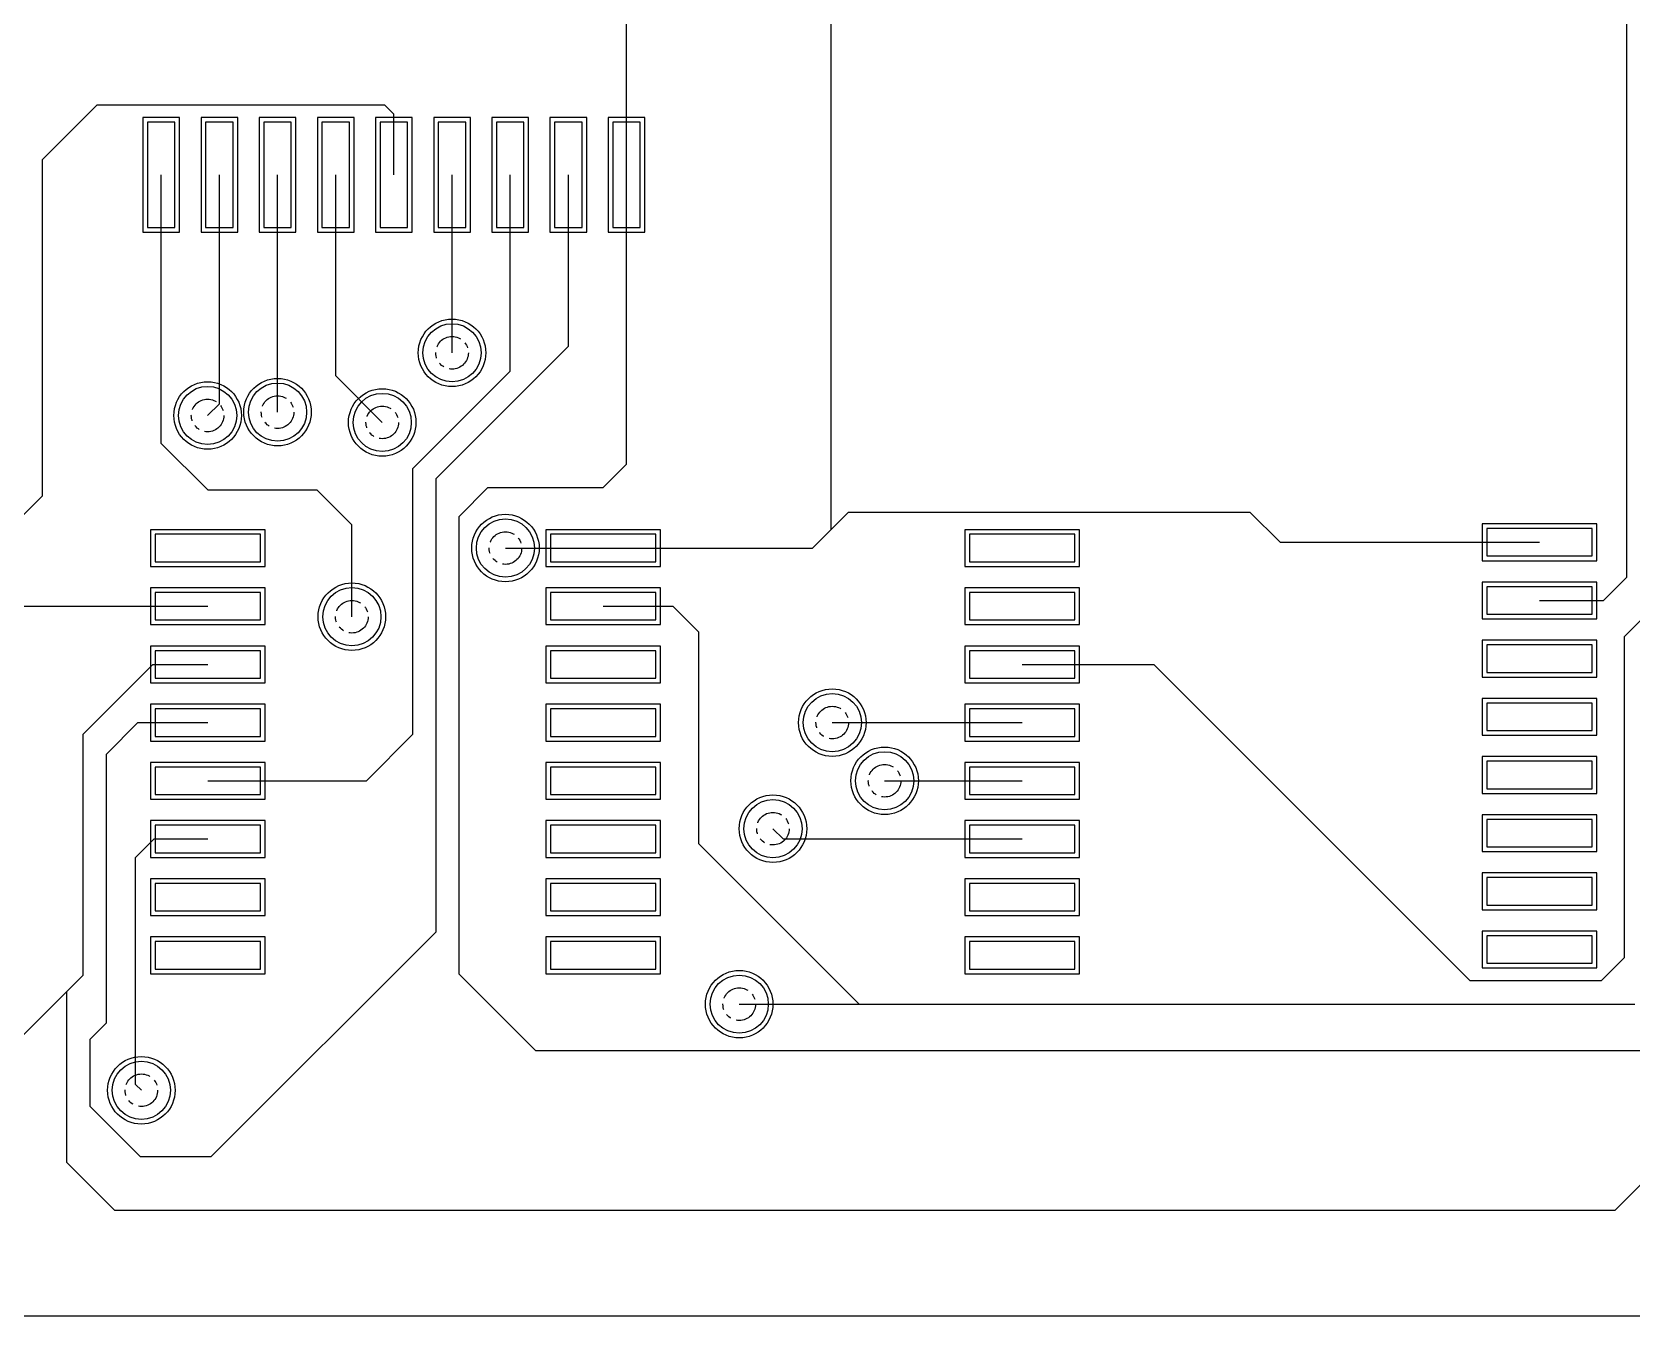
# Model space of a CAD drawing. Extents: x 208 to 628, y 649 to 1243.
# Drawn here: x 433.27 to 468.2, y 1025.07 to 1053.1 of the extents above; entities that cross this region are included whole.
import ezdxf

# ---------------------------------------------------------------- set-up
doc = ezdxf.new("R2010")
doc.units = 0
doc.header["$MEASUREMENT"] = 0
doc.linetypes.add('PHANTOM2', pattern=[1.25, 0.625, -0.125, 0.125, -0.125, 0.125, -0.125])
for name, color, linetype in [('BottomSolder', 6, 'CONTINUOUS'), ('MultiLayer', 9, 'CONTINUOUS'), ('TOPLAYER', 250, 'CONTINUOUS'), ('TopPaste', 8, 'CONTINUOUS'), ('TopSolder', 216, 'CONTINUOUS'), ('VIAHOLELAYER', 255, 'PHANTOM2')]:
    doc.layers.add(name, color=color, linetype=linetype)

msp = doc.modelspace()

# ---------------------------------------------------------------- linework, layer by layer
at = {"layer": 'BottomSolder'}
for centre in [(442.437, 1046.097), (437.1, 1044.729), (438.627, 1044.802), (440.913, 1044.577), (443.603, 1041.834), (440.25, 1040.335), (450.74, 1038.024), (451.883, 1036.754), (449.445, 1035.708), (448.708, 1031.877), (435.653, 1029.997)]:
    msp.add_circle(centre, 0.737, dxfattribs=at)
at = {"layer": 'MultiLayer'}
for centre in [(442.437, 1046.097), (437.1, 1044.729), (438.627, 1044.802), (440.913, 1044.577), (443.603, 1041.834), (440.25, 1040.335), (450.74, 1038.024), (451.883, 1036.754), (449.445, 1035.708), (448.708, 1031.877), (435.653, 1029.997)]:
    msp.add_circle(centre, 0.635, dxfattribs=at)
at = {"layer": 'TOPLAYER'}
for p, q in [((450.715, 1042.24), (450.715, 1098.958)), ((468.088, 1041.199), (468.088, 1057.074)), ((446.247, 1049.984), (446.247, 1056.591)), ((433.494, 1050.317), (434.687, 1051.511)), ((434.687, 1051.511), (440.964, 1051.511)), ((440.964, 1051.511), (441.167, 1051.308)), ((441.167, 1049.984), (441.167, 1051.308)), ((436.387, 1051.134), (435.787, 1051.134)), ((435.787, 1051.134), (435.787, 1048.834)), ((436.387, 1048.834), (436.387, 1051.134)), ((437.657, 1051.134), (437.057, 1051.134)), ((437.057, 1051.134), (437.057, 1048.834)), ((437.657, 1048.834), (437.657, 1051.134)), ((438.927, 1051.134), (438.327, 1051.134)), ((438.327, 1051.134), (438.327, 1048.834)), ((438.927, 1048.834), (438.927, 1051.134)), ((440.197, 1051.134), (439.597, 1051.134)), ((439.597, 1051.134), (439.597, 1048.834)), ((440.197, 1048.834), (440.197, 1051.134)), ((441.467, 1051.134), (440.867, 1051.134)), ((440.867, 1051.134), (440.867, 1048.834)), ((441.467, 1048.834), (441.467, 1051.134)), ((442.737, 1051.134), (442.137, 1051.134)), ((442.137, 1051.134), (442.137, 1048.834)), ((442.737, 1048.834), (442.737, 1051.134)), ((444.007, 1051.134), (443.407, 1051.134)), ((443.407, 1051.134), (443.407, 1048.834)), ((444.007, 1048.834), (444.007, 1051.134)), ((445.277, 1051.134), (444.677, 1051.134)), ((444.677, 1051.134), (444.677, 1048.834)), ((445.277, 1048.834), (445.277, 1051.134)), ((446.547, 1051.134), (445.947, 1051.134)), ((445.947, 1051.134), (445.947, 1048.834)), ((446.547, 1048.834), (446.547, 1051.134)), ((433.494, 1042.977), (433.494, 1050.317)), ((436.087, 1044.12), (436.087, 1049.984)), ((437.357, 1044.986), (437.357, 1049.984)), ((438.627, 1044.802), (438.627, 1049.984)), ((439.897, 1045.593), (439.897, 1049.984)), ((442.437, 1046.097), (442.437, 1049.984)), ((443.707, 1045.694), (443.707, 1049.984)), ((444.977, 1046.24), (444.977, 1049.984)), ((446.247, 1043.665), (446.247, 1049.984)), ((435.787, 1048.834), (436.387, 1048.834)), ((437.057, 1048.834), (437.657, 1048.834)), ((438.327, 1048.834), (438.927, 1048.834)), ((439.597, 1048.834), (440.197, 1048.834)), ((440.867, 1048.834), (441.467, 1048.834)), ((442.137, 1048.834), (442.737, 1048.834)), ((443.407, 1048.834), (444.007, 1048.834)), ((444.677, 1048.834), (445.277, 1048.834)), ((445.947, 1048.834), (446.547, 1048.834)), ((442.087, 1043.35), (444.977, 1046.24)), ((441.583, 1043.57), (443.707, 1045.694)), ((439.897, 1045.593), (440.913, 1044.577)), ((437.1, 1044.729), (437.357, 1044.986)), ((436.087, 1044.12), (437.103, 1043.104)), ((445.736, 1043.154), (446.247, 1043.665)), ((441.583, 1037.77), (441.583, 1043.57)), ((442.087, 1033.459), (442.087, 1043.35)), ((431.081, 1040.564), (433.494, 1042.977)), ((437.103, 1043.104), (439.488, 1043.104)), ((439.488, 1043.104), (440.25, 1042.342)), ((442.591, 1042.523), (443.222, 1043.154)), ((443.222, 1043.154), (445.736, 1043.154)), ((450.715, 1042.24), (451.096, 1042.621)), ((451.096, 1042.621), (459.859, 1042.621)), ((459.859, 1042.621), (460.519, 1041.961)), ((468.038, 1039.906), (470.769, 1042.638)), ((440.25, 1040.335), (440.25, 1042.342)), ((442.591, 1032.533), (442.591, 1042.523)), ((450.308, 1041.834), (450.715, 1042.24)), ((467.333, 1042.261), (465.033, 1042.261)), ((465.033, 1042.261), (465.033, 1041.661)), ((467.333, 1041.661), (467.333, 1042.261)), ((438.256, 1042.134), (435.956, 1042.134)), ((435.956, 1042.134), (435.956, 1041.534)), ((438.256, 1041.534), (438.256, 1042.134)), ((446.886, 1042.134), (444.586, 1042.134)), ((444.586, 1042.134), (444.586, 1041.534)), ((446.886, 1041.534), (446.886, 1042.134)), ((456.036, 1042.134), (453.736, 1042.134)), ((453.736, 1042.134), (453.736, 1041.534)), ((456.036, 1041.534), (456.036, 1042.134)), ((460.519, 1041.961), (466.183, 1041.961)), ((435.956, 1041.534), (438.256, 1041.534)), ((443.603, 1041.834), (445.736, 1041.834)), ((444.586, 1041.534), (446.886, 1041.534)), ((445.736, 1041.834), (450.308, 1041.834)), ((453.736, 1041.534), (456.036, 1041.534)), ((465.033, 1041.661), (467.333, 1041.661)), ((467.58, 1040.691), (468.088, 1041.199)), ((438.256, 1040.864), (435.956, 1040.864)), ((435.956, 1040.864), (435.956, 1040.264)), ((438.256, 1040.264), (438.256, 1040.864)), ((446.886, 1040.864), (444.586, 1040.864)), ((444.586, 1040.864), (444.586, 1040.264)), ((446.886, 1040.264), (446.886, 1040.864)), ((456.036, 1040.864), (453.736, 1040.864)), ((453.736, 1040.864), (453.736, 1040.264)), ((456.036, 1040.264), (456.036, 1040.864)), ((467.333, 1040.991), (465.033, 1040.991)), ((465.033, 1040.991), (465.033, 1040.391)), ((467.333, 1040.391), (467.333, 1040.991)), ((432.02, 1040.564), (437.106, 1040.564)), ((445.736, 1040.564), (447.26, 1040.564)), ((447.26, 1040.564), (447.823, 1040.001)), ((466.183, 1040.691), (467.58, 1040.691)), ((435.956, 1040.264), (438.256, 1040.264)), ((444.586, 1040.264), (446.886, 1040.264)), ((453.736, 1040.264), (456.036, 1040.264)), ((465.033, 1040.391), (467.333, 1040.391)), ((447.823, 1035.378), (447.823, 1040.001)), ((468.038, 1032.893), (468.038, 1039.906)), ((438.256, 1039.594), (435.956, 1039.594)), ((435.956, 1039.594), (435.956, 1038.994)), ((438.256, 1038.994), (438.256, 1039.594)), ((446.886, 1039.594), (444.586, 1039.594)), ((444.586, 1039.594), (444.586, 1038.994)), ((446.886, 1038.994), (446.886, 1039.594)), ((456.036, 1039.594), (453.736, 1039.594)), ((453.736, 1039.594), (453.736, 1038.994)), ((456.036, 1038.994), (456.036, 1039.594)), ((467.333, 1039.721), (465.033, 1039.721)), ((465.033, 1039.721), (465.033, 1039.121)), ((467.333, 1039.121), (467.333, 1039.721)), ((434.383, 1037.77), (435.907, 1039.294)), ((435.907, 1039.294), (437.106, 1039.294)), ((454.886, 1039.294), (457.759, 1039.294)), ((457.759, 1039.294), (464.659, 1032.393)), ((465.033, 1039.121), (467.333, 1039.121)), ((435.956, 1038.994), (438.256, 1038.994)), ((444.586, 1038.994), (446.886, 1038.994)), ((453.736, 1038.994), (456.036, 1038.994)), ((467.333, 1038.451), (465.033, 1038.451)), ((465.033, 1038.451), (465.033, 1037.851)), ((467.333, 1037.851), (467.333, 1038.451)), ((434.891, 1037.338), (435.576, 1038.024)), ((435.576, 1038.024), (437.106, 1038.024)), ((438.256, 1038.324), (435.956, 1038.324)), ((435.956, 1038.324), (435.956, 1037.724)), ((438.256, 1037.724), (438.256, 1038.324)), ((446.886, 1038.324), (444.586, 1038.324)), ((444.586, 1038.324), (444.586, 1037.724)), ((446.886, 1037.724), (446.886, 1038.324)), ((450.74, 1038.024), (454.886, 1038.024)), ((456.036, 1038.324), (453.736, 1038.324)), ((453.736, 1038.324), (453.736, 1037.724)), ((456.036, 1037.724), (456.036, 1038.324)), ((434.383, 1032.512), (434.383, 1037.77)), ((435.956, 1037.724), (438.256, 1037.724)), ((440.567, 1036.754), (441.583, 1037.77)), ((444.586, 1037.724), (446.886, 1037.724)), ((453.736, 1037.724), (456.036, 1037.724)), ((465.033, 1037.851), (467.333, 1037.851)), ((434.891, 1031.47), (434.891, 1037.338)), ((438.256, 1037.054), (435.956, 1037.054)), ((435.956, 1037.054), (435.956, 1036.454)), ((438.256, 1036.454), (438.256, 1037.054)), ((446.886, 1037.054), (444.586, 1037.054)), ((444.586, 1037.054), (444.586, 1036.454)), ((446.886, 1036.454), (446.886, 1037.054)), ((456.036, 1037.054), (453.736, 1037.054)), ((453.736, 1037.054), (453.736, 1036.454)), ((456.036, 1036.454), (456.036, 1037.054)), ((467.333, 1037.181), (465.033, 1037.181)), ((465.033, 1037.181), (465.033, 1036.581)), ((467.333, 1036.581), (467.333, 1037.181)), ((437.106, 1036.754), (440.567, 1036.754)), ((451.883, 1036.754), (454.886, 1036.754)), ((435.956, 1036.454), (438.256, 1036.454)), ((444.586, 1036.454), (446.886, 1036.454)), ((453.736, 1036.454), (456.036, 1036.454)), ((465.033, 1036.581), (467.333, 1036.581)), ((467.333, 1035.911), (465.033, 1035.911)), ((465.033, 1035.911), (465.033, 1035.311)), ((467.333, 1035.311), (467.333, 1035.911)), ((438.256, 1035.784), (435.956, 1035.784)), ((435.956, 1035.784), (435.956, 1035.184)), ((438.256, 1035.184), (438.256, 1035.784)), ((446.886, 1035.784), (444.586, 1035.784)), ((444.586, 1035.784), (444.586, 1035.184)), ((446.886, 1035.184), (446.886, 1035.784)), ((449.445, 1035.708), (449.67, 1035.484)), ((456.036, 1035.784), (453.736, 1035.784)), ((453.736, 1035.784), (453.736, 1035.184)), ((456.036, 1035.184), (456.036, 1035.784)), ((435.526, 1035.077), (435.932, 1035.484)), ((435.932, 1035.484), (437.106, 1035.484)), ((447.823, 1035.378), (451.324, 1031.877)), ((449.67, 1035.484), (454.886, 1035.484)), ((465.033, 1035.311), (467.333, 1035.311)), ((435.526, 1030.124), (435.526, 1035.077)), ((435.956, 1035.184), (438.256, 1035.184)), ((444.586, 1035.184), (446.886, 1035.184)), ((453.736, 1035.184), (456.036, 1035.184)), ((438.256, 1034.514), (435.956, 1034.514)), ((435.956, 1034.514), (435.956, 1033.914)), ((438.256, 1033.914), (438.256, 1034.514)), ((446.886, 1034.514), (444.586, 1034.514)), ((444.586, 1034.514), (444.586, 1033.914)), ((446.886, 1033.914), (446.886, 1034.514)), ((456.036, 1034.514), (453.736, 1034.514)), ((453.736, 1034.514), (453.736, 1033.914)), ((456.036, 1033.914), (456.036, 1034.514)), ((467.333, 1034.641), (465.033, 1034.641)), ((465.033, 1034.641), (465.033, 1034.041)), ((467.333, 1034.041), (467.333, 1034.641)), ((435.956, 1033.914), (438.256, 1033.914)), ((444.586, 1033.914), (446.886, 1033.914)), ((453.736, 1033.914), (456.036, 1033.914)), ((465.033, 1034.041), (467.333, 1034.041)), ((437.177, 1028.549), (442.087, 1033.459)), ((438.256, 1033.244), (435.956, 1033.244)), ((435.956, 1033.244), (435.956, 1032.644)), ((438.256, 1032.644), (438.256, 1033.244)), ((446.886, 1033.244), (444.586, 1033.244)), ((444.586, 1033.244), (444.586, 1032.644)), ((446.886, 1032.644), (446.886, 1033.244)), ((456.036, 1033.244), (453.736, 1033.244)), ((453.736, 1033.244), (453.736, 1032.644)), ((456.036, 1032.644), (456.036, 1033.244)), ((467.333, 1033.371), (465.033, 1033.371)), ((465.033, 1033.371), (465.033, 1032.771)), ((467.333, 1032.771), (467.333, 1033.371)), ((465.033, 1032.771), (467.333, 1032.771)), ((467.538, 1032.393), (468.038, 1032.893)), ((434.027, 1032.156), (434.383, 1032.512)), ((435.956, 1032.644), (438.256, 1032.644)), ((442.591, 1032.533), (444.259, 1030.865)), ((444.586, 1032.644), (446.886, 1032.644)), ((453.736, 1032.644), (456.036, 1032.644)), ((433.036, 1031.166), (434.027, 1032.156)), ((434.027, 1028.422), (434.027, 1032.156)), ((464.659, 1032.393), (467.538, 1032.393)), ((448.708, 1031.877), (451.324, 1031.877)), ((451.324, 1031.877), (468.266, 1031.877)), ((434.535, 1031.115), (434.891, 1031.47)), ((434.535, 1029.642), (434.535, 1031.115)), ((444.259, 1030.865), (469.612, 1030.865)), ((467.834, 1027.381), (470.912, 1030.458)), ((435.526, 1030.124), (435.653, 1029.997)), ((434.535, 1029.642), (435.627, 1028.549)), ((434.027, 1028.422), (435.068, 1027.381)), ((435.627, 1028.549), (437.177, 1028.549)), ((435.068, 1027.381), (467.834, 1027.381)), ((245.33, 1025.07), (558.004, 1025.07))]:
    msp.add_line(p, q, dxfattribs=at)
for centre in [(442.437, 1046.097), (437.1, 1044.729), (438.627, 1044.802), (440.913, 1044.577), (443.603, 1041.834), (440.25, 1040.335), (450.74, 1038.024), (451.883, 1036.754), (449.445, 1035.708), (448.708, 1031.877), (435.653, 1029.997)]:
    msp.add_circle(centre, 0.635, dxfattribs=at)
at = {"layer": 'TopPaste'}
for p, q in [((436.387, 1051.134), (435.787, 1051.134)), ((435.787, 1051.134), (435.787, 1048.834)), ((436.387, 1048.834), (436.387, 1051.134)), ((437.657, 1051.134), (437.057, 1051.134)), ((437.057, 1051.134), (437.057, 1048.834)), ((437.657, 1048.834), (437.657, 1051.134)), ((438.927, 1051.134), (438.327, 1051.134)), ((438.327, 1051.134), (438.327, 1048.834)), ((438.927, 1048.834), (438.927, 1051.134)), ((440.197, 1051.134), (439.597, 1051.134)), ((439.597, 1051.134), (439.597, 1048.834)), ((440.197, 1048.834), (440.197, 1051.134)), ((441.467, 1051.134), (440.867, 1051.134)), ((440.867, 1051.134), (440.867, 1048.834)), ((441.467, 1048.834), (441.467, 1051.134)), ((442.737, 1051.134), (442.137, 1051.134)), ((442.137, 1051.134), (442.137, 1048.834)), ((442.737, 1048.834), (442.737, 1051.134)), ((444.007, 1051.134), (443.407, 1051.134)), ((443.407, 1051.134), (443.407, 1048.834)), ((444.007, 1048.834), (444.007, 1051.134)), ((445.277, 1051.134), (444.677, 1051.134)), ((444.677, 1051.134), (444.677, 1048.834)), ((445.277, 1048.834), (445.277, 1051.134)), ((446.547, 1051.134), (445.947, 1051.134)), ((445.947, 1051.134), (445.947, 1048.834)), ((446.547, 1048.834), (446.547, 1051.134)), ((435.787, 1048.834), (436.387, 1048.834)), ((437.057, 1048.834), (437.657, 1048.834)), ((438.327, 1048.834), (438.927, 1048.834)), ((439.597, 1048.834), (440.197, 1048.834)), ((440.867, 1048.834), (441.467, 1048.834)), ((442.137, 1048.834), (442.737, 1048.834)), ((443.407, 1048.834), (444.007, 1048.834)), ((444.677, 1048.834), (445.277, 1048.834)), ((445.947, 1048.834), (446.547, 1048.834)), ((467.333, 1042.261), (465.033, 1042.261)), ((465.033, 1042.261), (465.033, 1041.661)), ((467.333, 1041.661), (467.333, 1042.261)), ((438.256, 1042.134), (435.956, 1042.134)), ((435.956, 1042.134), (435.956, 1041.534)), ((438.256, 1041.534), (438.256, 1042.134)), ((446.886, 1042.134), (444.586, 1042.134)), ((444.586, 1042.134), (444.586, 1041.534)), ((446.886, 1041.534), (446.886, 1042.134)), ((456.036, 1042.134), (453.736, 1042.134)), ((453.736, 1042.134), (453.736, 1041.534)), ((456.036, 1041.534), (456.036, 1042.134)), ((435.956, 1041.534), (438.256, 1041.534)), ((444.586, 1041.534), (446.886, 1041.534)), ((453.736, 1041.534), (456.036, 1041.534)), ((465.033, 1041.661), (467.333, 1041.661)), ((438.256, 1040.864), (435.956, 1040.864)), ((435.956, 1040.864), (435.956, 1040.264)), ((438.256, 1040.264), (438.256, 1040.864)), ((446.886, 1040.864), (444.586, 1040.864)), ((444.586, 1040.864), (444.586, 1040.264)), ((446.886, 1040.264), (446.886, 1040.864)), ((456.036, 1040.864), (453.736, 1040.864)), ((453.736, 1040.864), (453.736, 1040.264)), ((456.036, 1040.264), (456.036, 1040.864)), ((467.333, 1040.991), (465.033, 1040.991)), ((465.033, 1040.991), (465.033, 1040.391)), ((467.333, 1040.391), (467.333, 1040.991)), ((435.956, 1040.264), (438.256, 1040.264)), ((444.586, 1040.264), (446.886, 1040.264)), ((453.736, 1040.264), (456.036, 1040.264)), ((465.033, 1040.391), (467.333, 1040.391)), ((438.256, 1039.594), (435.956, 1039.594)), ((435.956, 1039.594), (435.956, 1038.994)), ((438.256, 1038.994), (438.256, 1039.594)), ((446.886, 1039.594), (444.586, 1039.594)), ((444.586, 1039.594), (444.586, 1038.994)), ((446.886, 1038.994), (446.886, 1039.594)), ((456.036, 1039.594), (453.736, 1039.594)), ((453.736, 1039.594), (453.736, 1038.994)), ((456.036, 1038.994), (456.036, 1039.594)), ((467.333, 1039.721), (465.033, 1039.721)), ((465.033, 1039.721), (465.033, 1039.121)), ((467.333, 1039.121), (467.333, 1039.721)), ((465.033, 1039.121), (467.333, 1039.121)), ((435.956, 1038.994), (438.256, 1038.994)), ((444.586, 1038.994), (446.886, 1038.994)), ((453.736, 1038.994), (456.036, 1038.994)), ((467.333, 1038.451), (465.033, 1038.451)), ((465.033, 1038.451), (465.033, 1037.851)), ((467.333, 1037.851), (467.333, 1038.451)), ((438.256, 1038.324), (435.956, 1038.324)), ((435.956, 1038.324), (435.956, 1037.724)), ((438.256, 1037.724), (438.256, 1038.324)), ((446.886, 1038.324), (444.586, 1038.324)), ((444.586, 1038.324), (444.586, 1037.724)), ((446.886, 1037.724), (446.886, 1038.324)), ((456.036, 1038.324), (453.736, 1038.324)), ((453.736, 1038.324), (453.736, 1037.724)), ((456.036, 1037.724), (456.036, 1038.324)), ((435.956, 1037.724), (438.256, 1037.724)), ((444.586, 1037.724), (446.886, 1037.724)), ((453.736, 1037.724), (456.036, 1037.724)), ((465.033, 1037.851), (467.333, 1037.851)), ((438.256, 1037.054), (435.956, 1037.054)), ((435.956, 1037.054), (435.956, 1036.454)), ((438.256, 1036.454), (438.256, 1037.054)), ((446.886, 1037.054), (444.586, 1037.054)), ((444.586, 1037.054), (444.586, 1036.454)), ((446.886, 1036.454), (446.886, 1037.054)), ((456.036, 1037.054), (453.736, 1037.054)), ((453.736, 1037.054), (453.736, 1036.454)), ((456.036, 1036.454), (456.036, 1037.054)), ((467.333, 1037.181), (465.033, 1037.181)), ((465.033, 1037.181), (465.033, 1036.581)), ((467.333, 1036.581), (467.333, 1037.181)), ((435.956, 1036.454), (438.256, 1036.454)), ((444.586, 1036.454), (446.886, 1036.454)), ((453.736, 1036.454), (456.036, 1036.454)), ((465.033, 1036.581), (467.333, 1036.581)), ((467.333, 1035.911), (465.033, 1035.911)), ((465.033, 1035.911), (465.033, 1035.311)), ((467.333, 1035.311), (467.333, 1035.911)), ((438.256, 1035.784), (435.956, 1035.784)), ((435.956, 1035.784), (435.956, 1035.184)), ((438.256, 1035.184), (438.256, 1035.784)), ((446.886, 1035.784), (444.586, 1035.784)), ((444.586, 1035.784), (444.586, 1035.184)), ((446.886, 1035.184), (446.886, 1035.784)), ((456.036, 1035.784), (453.736, 1035.784)), ((453.736, 1035.784), (453.736, 1035.184)), ((456.036, 1035.184), (456.036, 1035.784)), ((465.033, 1035.311), (467.333, 1035.311)), ((435.956, 1035.184), (438.256, 1035.184)), ((444.586, 1035.184), (446.886, 1035.184)), ((453.736, 1035.184), (456.036, 1035.184)), ((438.256, 1034.514), (435.956, 1034.514)), ((435.956, 1034.514), (435.956, 1033.914)), ((438.256, 1033.914), (438.256, 1034.514)), ((446.886, 1034.514), (444.586, 1034.514)), ((444.586, 1034.514), (444.586, 1033.914)), ((446.886, 1033.914), (446.886, 1034.514)), ((456.036, 1034.514), (453.736, 1034.514)), ((453.736, 1034.514), (453.736, 1033.914)), ((456.036, 1033.914), (456.036, 1034.514)), ((467.333, 1034.641), (465.033, 1034.641)), ((465.033, 1034.641), (465.033, 1034.041)), ((467.333, 1034.041), (467.333, 1034.641)), ((435.956, 1033.914), (438.256, 1033.914)), ((444.586, 1033.914), (446.886, 1033.914)), ((453.736, 1033.914), (456.036, 1033.914)), ((465.033, 1034.041), (467.333, 1034.041)), ((438.256, 1033.244), (435.956, 1033.244)), ((435.956, 1033.244), (435.956, 1032.644)), ((438.256, 1032.644), (438.256, 1033.244)), ((446.886, 1033.244), (444.586, 1033.244)), ((444.586, 1033.244), (444.586, 1032.644)), ((446.886, 1032.644), (446.886, 1033.244)), ((456.036, 1033.244), (453.736, 1033.244)), ((453.736, 1033.244), (453.736, 1032.644)), ((456.036, 1032.644), (456.036, 1033.244)), ((467.333, 1033.371), (465.033, 1033.371)), ((465.033, 1033.371), (465.033, 1032.771)), ((467.333, 1032.771), (467.333, 1033.371)), ((465.033, 1032.771), (467.333, 1032.771)), ((435.956, 1032.644), (438.256, 1032.644)), ((444.586, 1032.644), (446.886, 1032.644)), ((453.736, 1032.644), (456.036, 1032.644))]:
    msp.add_line(p, q, dxfattribs=at)
at = {"layer": 'TopSolder'}
for p, q in [((436.489, 1051.235), (435.686, 1051.235)), ((435.686, 1051.235), (435.686, 1048.732)), ((436.489, 1048.732), (436.489, 1051.235)), ((437.759, 1051.235), (436.956, 1051.235)), ((436.956, 1051.235), (436.956, 1048.732)), ((437.759, 1048.732), (437.759, 1051.235)), ((439.029, 1051.235), (438.226, 1051.235)), ((438.226, 1051.235), (438.226, 1048.732)), ((439.029, 1048.732), (439.029, 1051.235)), ((440.299, 1051.235), (439.496, 1051.235)), ((439.496, 1051.235), (439.496, 1048.732)), ((440.299, 1048.732), (440.299, 1051.235)), ((441.569, 1051.235), (440.766, 1051.235)), ((440.766, 1051.235), (440.766, 1048.732)), ((441.569, 1048.732), (441.569, 1051.235)), ((442.839, 1051.235), (442.036, 1051.235)), ((442.036, 1051.235), (442.036, 1048.732)), ((442.839, 1048.732), (442.839, 1051.235)), ((444.109, 1051.235), (443.306, 1051.235)), ((443.306, 1051.235), (443.306, 1048.732)), ((444.109, 1048.732), (444.109, 1051.235)), ((445.379, 1051.235), (444.576, 1051.235)), ((444.576, 1051.235), (444.576, 1048.732)), ((445.379, 1048.732), (445.379, 1051.235)), ((446.649, 1051.235), (445.846, 1051.235)), ((445.846, 1051.235), (445.846, 1048.732)), ((446.649, 1048.732), (446.649, 1051.235)), ((435.686, 1048.732), (436.489, 1048.732)), ((436.956, 1048.732), (437.759, 1048.732)), ((438.226, 1048.732), (439.029, 1048.732)), ((439.496, 1048.732), (440.299, 1048.732)), ((440.766, 1048.732), (441.569, 1048.732)), ((442.036, 1048.732), (442.839, 1048.732)), ((443.306, 1048.732), (444.109, 1048.732)), ((444.576, 1048.732), (445.379, 1048.732)), ((445.846, 1048.732), (446.649, 1048.732)), ((438.358, 1042.235), (435.855, 1042.235)), ((435.855, 1042.235), (435.855, 1041.432)), ((438.358, 1041.432), (438.358, 1042.235)), ((446.988, 1042.235), (444.485, 1042.235)), ((444.485, 1042.235), (444.485, 1041.432)), ((446.988, 1041.432), (446.988, 1042.235)), ((456.138, 1042.235), (453.635, 1042.235)), ((453.635, 1042.235), (453.635, 1041.432)), ((456.138, 1041.432), (456.138, 1042.235)), ((467.435, 1042.362), (464.932, 1042.362)), ((464.932, 1042.362), (464.932, 1041.559)), ((467.435, 1041.559), (467.435, 1042.362)), ((464.932, 1041.559), (467.435, 1041.559)), ((435.855, 1041.432), (438.358, 1041.432)), ((444.485, 1041.432), (446.988, 1041.432)), ((453.635, 1041.432), (456.138, 1041.432)), ((438.358, 1040.965), (435.855, 1040.965)), ((435.855, 1040.965), (435.855, 1040.162)), ((438.358, 1040.162), (438.358, 1040.965)), ((446.988, 1040.965), (444.485, 1040.965)), ((444.485, 1040.965), (444.485, 1040.162)), ((446.988, 1040.162), (446.988, 1040.965)), ((456.138, 1040.965), (453.635, 1040.965)), ((453.635, 1040.965), (453.635, 1040.162)), ((456.138, 1040.162), (456.138, 1040.965)), ((467.435, 1041.092), (464.932, 1041.092)), ((464.932, 1041.092), (464.932, 1040.289)), ((467.435, 1040.289), (467.435, 1041.092)), ((435.855, 1040.162), (438.358, 1040.162)), ((444.485, 1040.162), (446.988, 1040.162)), ((453.635, 1040.162), (456.138, 1040.162)), ((464.932, 1040.289), (467.435, 1040.289)), ((467.435, 1039.822), (464.932, 1039.822)), ((464.932, 1039.822), (464.932, 1039.019)), ((467.435, 1039.019), (467.435, 1039.822)), ((438.358, 1039.695), (435.855, 1039.695)), ((435.855, 1039.695), (435.855, 1038.892)), ((438.358, 1038.892), (438.358, 1039.695)), ((446.988, 1039.695), (444.485, 1039.695)), ((444.485, 1039.695), (444.485, 1038.892)), ((446.988, 1038.892), (446.988, 1039.695)), ((456.138, 1039.695), (453.635, 1039.695)), ((453.635, 1039.695), (453.635, 1038.892)), ((456.138, 1038.892), (456.138, 1039.695)), ((435.855, 1038.892), (438.358, 1038.892)), ((444.485, 1038.892), (446.988, 1038.892)), ((453.635, 1038.892), (456.138, 1038.892)), ((464.932, 1039.019), (467.435, 1039.019)), ((438.358, 1038.425), (435.855, 1038.425)), ((435.855, 1038.425), (435.855, 1037.622)), ((438.358, 1037.622), (438.358, 1038.425)), ((446.988, 1038.425), (444.485, 1038.425)), ((444.485, 1038.425), (444.485, 1037.622)), ((446.988, 1037.622), (446.988, 1038.425)), ((456.138, 1038.425), (453.635, 1038.425)), ((453.635, 1038.425), (453.635, 1037.622)), ((456.138, 1037.622), (456.138, 1038.425)), ((467.435, 1038.552), (464.932, 1038.552)), ((464.932, 1038.552), (464.932, 1037.749)), ((467.435, 1037.749), (467.435, 1038.552)), ((464.932, 1037.749), (467.435, 1037.749)), ((435.855, 1037.622), (438.358, 1037.622)), ((444.485, 1037.622), (446.988, 1037.622)), ((453.635, 1037.622), (456.138, 1037.622)), ((438.358, 1037.155), (435.855, 1037.155)), ((435.855, 1037.155), (435.855, 1036.352)), ((438.358, 1036.352), (438.358, 1037.155)), ((446.988, 1037.155), (444.485, 1037.155)), ((444.485, 1037.155), (444.485, 1036.352)), ((446.988, 1036.352), (446.988, 1037.155)), ((456.138, 1037.155), (453.635, 1037.155)), ((453.635, 1037.155), (453.635, 1036.352)), ((456.138, 1036.352), (456.138, 1037.155)), ((467.435, 1037.282), (464.932, 1037.282)), ((464.932, 1037.282), (464.932, 1036.479)), ((467.435, 1036.479), (467.435, 1037.282)), ((435.855, 1036.352), (438.358, 1036.352)), ((444.485, 1036.352), (446.988, 1036.352)), ((453.635, 1036.352), (456.138, 1036.352)), ((464.932, 1036.479), (467.435, 1036.479)), ((467.435, 1036.012), (464.932, 1036.012)), ((464.932, 1036.012), (464.932, 1035.209)), ((467.435, 1035.209), (467.435, 1036.012)), ((438.358, 1035.885), (435.855, 1035.885)), ((435.855, 1035.885), (435.855, 1035.082)), ((438.358, 1035.082), (438.358, 1035.885)), ((446.988, 1035.885), (444.485, 1035.885)), ((444.485, 1035.885), (444.485, 1035.082)), ((446.988, 1035.082), (446.988, 1035.885)), ((456.138, 1035.885), (453.635, 1035.885)), ((453.635, 1035.885), (453.635, 1035.082)), ((456.138, 1035.082), (456.138, 1035.885)), ((464.932, 1035.209), (467.435, 1035.209)), ((435.855, 1035.082), (438.358, 1035.082)), ((444.485, 1035.082), (446.988, 1035.082)), ((453.635, 1035.082), (456.138, 1035.082)), ((438.358, 1034.615), (435.855, 1034.615)), ((435.855, 1034.615), (435.855, 1033.812)), ((438.358, 1033.812), (438.358, 1034.615)), ((446.988, 1034.615), (444.485, 1034.615)), ((444.485, 1034.615), (444.485, 1033.812)), ((446.988, 1033.812), (446.988, 1034.615)), ((456.138, 1034.615), (453.635, 1034.615)), ((453.635, 1034.615), (453.635, 1033.812)), ((456.138, 1033.812), (456.138, 1034.615)), ((467.435, 1034.742), (464.932, 1034.742)), ((464.932, 1034.742), (464.932, 1033.939)), ((467.435, 1033.939), (467.435, 1034.742)), ((435.855, 1033.812), (438.358, 1033.812)), ((444.485, 1033.812), (446.988, 1033.812)), ((453.635, 1033.812), (456.138, 1033.812)), ((464.932, 1033.939), (467.435, 1033.939)), ((467.435, 1033.472), (464.932, 1033.472)), ((464.932, 1033.472), (464.932, 1032.669)), ((467.435, 1032.669), (467.435, 1033.472)), ((438.358, 1033.345), (435.855, 1033.345)), ((435.855, 1033.345), (435.855, 1032.542)), ((438.358, 1032.542), (438.358, 1033.345)), ((446.988, 1033.345), (444.485, 1033.345)), ((444.485, 1033.345), (444.485, 1032.542)), ((446.988, 1032.542), (446.988, 1033.345)), ((456.138, 1033.345), (453.635, 1033.345)), ((453.635, 1033.345), (453.635, 1032.542)), ((456.138, 1032.542), (456.138, 1033.345)), ((435.855, 1032.542), (438.358, 1032.542)), ((444.485, 1032.542), (446.988, 1032.542)), ((453.635, 1032.542), (456.138, 1032.542)), ((464.932, 1032.669), (467.435, 1032.669))]:
    msp.add_line(p, q, dxfattribs=at)
for centre in [(442.437, 1046.097), (437.1, 1044.729), (438.627, 1044.802), (440.913, 1044.577), (443.603, 1041.834), (440.25, 1040.335), (450.74, 1038.024), (451.883, 1036.754), (449.445, 1035.708), (448.708, 1031.877), (435.653, 1029.997)]:
    msp.add_circle(centre, 0.737, dxfattribs=at)
at = {"layer": 'VIAHOLELAYER'}
for centre in [(442.437, 1046.097), (437.1, 1044.729), (438.627, 1044.802), (440.913, 1044.577), (443.603, 1041.834), (440.25, 1040.335), (450.74, 1038.024), (451.883, 1036.754), (449.445, 1035.708), (448.708, 1031.877), (435.653, 1029.997)]:
    msp.add_circle(centre, 0.356, dxfattribs=at)

doc.saveas('drawing.dxf')
